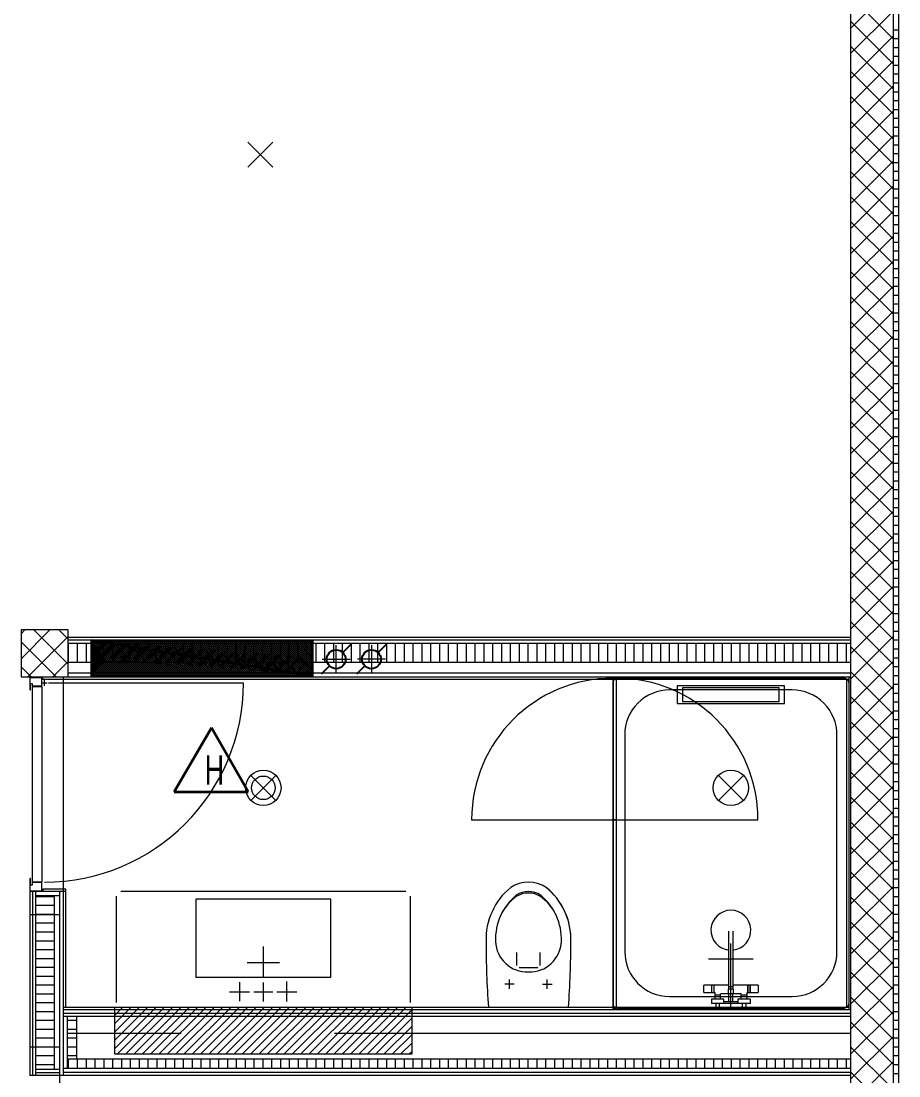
# Model space of a CAD drawing. Extents: x -5275 to 65950, y -3225 to 18875.
# Drawn here: x 62225 to 65950, y 7234 to 11706 of the extents above; entities that cross this region are included whole.
import ezdxf

# ---------------------------------------------------------------- set-up
doc = ezdxf.new("R2010")
doc.units = 0
doc.header["$LTSCALE"] = 50
doc.layers.get('0').update_dxf_attribs({"lineweight": 25})
for name, color, linetype, lineweight in [('Layer145', 7, 'Continuous', 25), ('Layer152', 7, 'Continuous', 25), ('Layer153', 7, 'Continuous', 25), ('Zargen Fenster', 7, 'Continuous', 25)]:
    doc.layers.add(name, color=color, linetype=linetype, lineweight=lineweight)
doc.styles.get("Standard").update_dxf_attribs({"font": 'txt.shx'})

# ---------------------------------------------------------------- blocks, each defined once
blk = doc.blocks.new('Blockreferenz-A0MJL01PFC', base_point=(62426.9, 7265))
at = {"layer": 'Zargen Fenster', "color": 8, "lineweight": 13, "true_color": 0x808080}
for p, q in [((62426.9, 7265), (62426.9, 7305)), ((62464.4, 7265), (62464.4, 7305)), ((62501.9, 7265), (62501.9, 7305)), ((62539.4, 7265), (62539.4, 7305)), ((62576.9, 7265), (62576.9, 7305)), ((62614.4, 7265), (62614.4, 7305)), ((62651.9, 7265), (62651.9, 7305)), ((62689.4, 7265), (62689.4, 7305)), ((62726.9, 7265), (62726.9, 7305)), ((62764.4, 7265), (62764.4, 7305)), ((62801.9, 7265), (62801.9, 7305)), ((62839.4, 7265), (62839.4, 7305)), ((62876.9, 7265), (62876.9, 7305)), ((62914.4, 7265), (62914.4, 7305)), ((62951.9, 7265), (62951.9, 7305)), ((62989.4, 7265), (62989.4, 7305)), ((63026.9, 7265), (63026.9, 7305)), ((63064.4, 7265), (63064.4, 7305)), ((63101.9, 7265), (63101.9, 7305)), ((63139.4, 7265), (63139.4, 7305)), ((63176.9, 7265), (63176.9, 7305)), ((63214.4, 7265), (63214.4, 7305)), ((63251.9, 7265), (63251.9, 7305)), ((63289.4, 7265), (63289.4, 7305)), ((63326.9, 7265), (63326.9, 7305)), ((63364.4, 7265), (63364.4, 7305)), ((63401.9, 7265), (63401.9, 7305)), ((63439.4, 7265), (63439.4, 7305)), ((63476.9, 7265), (63476.9, 7305)), ((63514.4, 7265), (63514.4, 7305)), ((63551.9, 7265), (63551.9, 7305)), ((63589.4, 7265), (63589.4, 7305)), ((63626.9, 7265), (63626.9, 7305)), ((63664.4, 7265), (63664.4, 7305)), ((63701.9, 7265), (63701.9, 7305)), ((63739.4, 7265), (63739.4, 7305)), ((63776.9, 7265), (63776.9, 7305)), ((63814.4, 7265), (63814.4, 7305)), ((63851.9, 7265), (63851.9, 7305)), ((63889.4, 7265), (63889.4, 7305)), ((63926.9, 7265), (63926.9, 7305)), ((63964.4, 7265), (63964.4, 7305)), ((64001.9, 7265), (64001.9, 7305)), ((64039.4, 7265), (64039.4, 7305)), ((64076.9, 7265), (64076.9, 7305)), ((64114.4, 7265), (64114.4, 7305)), ((64151.9, 7265), (64151.9, 7305)), ((64189.4, 7265), (64189.4, 7305)), ((64226.9, 7265), (64226.9, 7305)), ((64264.4, 7265), (64264.4, 7305)), ((64301.9, 7265), (64301.9, 7305)), ((64339.4, 7265), (64339.4, 7305)), ((64376.9, 7265), (64376.9, 7305)), ((64414.4, 7265), (64414.4, 7305)), ((64451.9, 7265), (64451.9, 7305)), ((64489.4, 7265), (64489.4, 7305)), ((64526.9, 7265), (64526.9, 7305)), ((64564.4, 7265), (64564.4, 7305)), ((64601.9, 7265), (64601.9, 7305)), ((64639.4, 7265), (64639.4, 7305)), ((64676.9, 7265), (64676.9, 7305)), ((64714.4, 7265), (64714.4, 7305)), ((64751.9, 7265), (64751.9, 7305)), ((64789.4, 7265), (64789.4, 7305)), ((64826.9, 7265), (64826.9, 7305)), ((64864.4, 7265), (64864.4, 7305)), ((64901.9, 7265), (64901.9, 7305)), ((64939.4, 7265), (64939.4, 7305)), ((64976.9, 7265), (64976.9, 7305)), ((65014.4, 7265), (65014.4, 7305)), ((65051.9, 7265), (65051.9, 7305)), ((65089.4, 7265), (65089.4, 7305)), ((65126.9, 7265), (65126.9, 7305)), ((65164.4, 7265), (65164.4, 7305)), ((65201.9, 7265), (65201.9, 7305)), ((65239.4, 7265), (65239.4, 7305)), ((65276.9, 7265), (65276.9, 7305)), ((65314.4, 7265), (65314.4, 7305)), ((65351.9, 7265), (65351.9, 7305)), ((65389.4, 7265), (65389.4, 7305)), ((65426.9, 7265), (65426.9, 7305)), ((65464.4, 7265), (65464.4, 7305)), ((65501.9, 7265), (65501.9, 7305)), ((65539.4, 7265), (65539.4, 7305)), ((65576.9, 7265), (65576.9, 7305)), ((65614.4, 7265), (65614.4, 7305)), ((65651.9, 7265), (65651.9, 7305)), ((65689.4, 7265), (65689.4, 7305)), ((65726.9, 7265), (65726.9, 7305))]:
    blk.add_line(p, q, dxfattribs=at)
blk = doc.blocks.new('Blockreferenz-A0MJL089FC', base_point=(62225, 8925))
at = {"layer": 'Zargen Fenster', "color": 8, "lineweight": 13, "true_color": 0x808080}
for p, q in [((62225, 9108.7), (62241.3, 9125)), ((62225, 9002.6), (62347.4, 9125)), ((62425, 8979.7), (62279.7, 9125)), ((62425, 9085.8), (62385.8, 9125)), ((62253.4, 8925), (62425, 9096.6)), ((62373.7, 8925), (62225, 9073.7)), ((62359.5, 8925), (62425, 8990.5)), ((62267.6, 8925), (62225, 8967.6))]:
    blk.add_line(p, q, dxfattribs=at)
blk = doc.blocks.new('Blockreferenz-A0MJL08DFC', base_point=(65745, -175))
at = {"layer": 'Zargen Fenster', "color": 8, "lineweight": 13, "true_color": 0x808080}
for p, q in [((65745, 11674.1), (65925, 11854.1)), ((65925, 11631.6), (65745, 11811.6)), ((65745, 11568.1), (65925, 11748.1)), ((65925, 11525.5), (65745, 11705.5)), ((65745, 11462), (65925, 11642)), ((65925, 11419.4), (65745, 11599.4)), ((65745, 11355.9), (65925, 11535.9)), ((65925, 11313.4), (65745, 11493.4)), ((65745, 11249.9), (65925, 11429.9)), ((65925, 11207.3), (65745, 11387.3)), ((65745, 11143.8), (65925, 11323.8)), ((65925, 11101.2), (65745, 11281.2)), ((65745, 11037.7), (65925, 11217.7)), ((65925, 10995.2), (65745, 11175.2)), ((65745, 10931.7), (65925, 11111.7)), ((65925, 10889.1), (65745, 11069.1)), ((65745, 10825.6), (65925, 11005.6)), ((65925, 10783), (65745, 10963)), ((65745, 10719.5), (65925, 10899.5)), ((65925, 10677), (65745, 10857)), ((65745, 10613.5), (65925, 10793.5)), ((65925, 10570.9), (65745, 10750.9)), ((65745, 10507.4), (65925, 10687.4)), ((65925, 10464.8), (65745, 10644.8)), ((65745, 10401.3), (65925, 10581.3)), ((65925, 10358.8), (65745, 10538.8)), ((65745, 10295.3), (65925, 10475.3)), ((65925, 10252.7), (65745, 10432.7)), ((65745, 10189.2), (65925, 10369.2)), ((65925, 10146.6), (65745, 10326.6)), ((65745, 10083.1), (65925, 10263.1)), ((65925, 10040.6), (65745, 10220.6)), ((65745, 9977.1), (65925, 10157.1)), ((65925, 9934.5), (65745, 10114.5)), ((65745, 9871), (65925, 10051)), ((65925, 9828.4), (65745, 10008.4)), ((65745, 9764.9), (65925, 9944.9)), ((65925, 9722.4), (65745, 9902.4)), ((65745, 9658.9), (65925, 9838.9)), ((65925, 9616.3), (65745, 9796.3)), ((65745, 9552.8), (65925, 9732.8)), ((65925, 9510.3), (65745, 9690.3)), ((65745, 9446.7), (65925, 9626.7)), ((65925, 9404.2), (65745, 9584.2)), ((65745, 9340.7), (65925, 9520.7)), ((65925, 9298.1), (65745, 9478.1)), ((65745, 9234.6), (65925, 9414.6)), ((65925, 9192.1), (65745, 9372.1)), ((65745, 9128.5), (65925, 9308.5)), ((65925, 9086), (65745, 9266)), ((65745, 9022.5), (65925, 9202.5)), ((65925, 8979.9), (65745, 9159.9)), ((65745, 8916.4), (65925, 9096.4)), ((65925, 8873.9), (65745, 9053.9)), ((65745, 8810.3), (65925, 8990.3)), ((65925, 8767.8), (65745, 8947.8)), ((65745, 8704.3), (65925, 8884.3)), ((65925, 8661.7), (65745, 8841.7)), ((65745, 8598.2), (65925, 8778.2)), ((65925, 8555.7), (65745, 8735.7)), ((65745, 8492.1), (65925, 8672.1)), ((65925, 8449.6), (65745, 8629.6)), ((65745, 8386.1), (65925, 8566.1)), ((65925, 8343.5), (65745, 8523.5)), ((65745, 8280), (65925, 8460)), ((65925, 8237.5), (65745, 8417.5)), ((65745, 8173.9), (65925, 8353.9)), ((65925, 8131.4), (65745, 8311.4)), ((65745, 8067.9), (65925, 8247.9)), ((65925, 8025.3), (65745, 8205.3)), ((65745, 7961.8), (65925, 8141.8)), ((65925, 7919.3), (65745, 8099.3)), ((65745, 7855.7), (65925, 8035.7)), ((65925, 7813.2), (65745, 7993.2)), ((65745, 7749.7), (65925, 7929.7)), ((65925, 7707.1), (65745, 7887.1)), ((65745, 7643.6), (65925, 7823.6)), ((65925, 7601.1), (65745, 7781.1)), ((65745, 7537.5), (65925, 7717.5)), ((65925, 7495), (65745, 7675)), ((65745, 7431.5), (65925, 7611.5)), ((65925, 7388.9), (65745, 7568.9)), ((65745, 7325.4), (65925, 7505.4)), ((65925, 7282.9), (65745, 7462.9)), ((65745, 7219.3), (65925, 7399.3)), ((65925, 7176.8), (65745, 7356.8)), ((65745, 7113.3), (65925, 7293.3)), ((65925, 7070.7), (65745, 7250.7))]:
    blk.add_line(p, q, dxfattribs=at)
blk = doc.blocks.new('Blockreferenz-A0MJL08LFC', base_point=(62420.5, 7319.4))
at = {"layer": 'Zargen Fenster', "color": 8, "lineweight": 13, "true_color": 0x808080}
for p, q in [((62420.5, 7469.4), (62460.5, 7469.4)), ((62420.5, 7431.9), (62460.5, 7431.9)), ((62420.5, 7394.4), (62460.5, 7394.4)), ((62420.5, 7356.9), (62460.5, 7356.9)), ((62420.5, 7319.4), (62460.5, 7319.4))]:
    blk.add_line(p, q, dxfattribs=at)
blk = doc.blocks.new('Blockreferenz-A0MJL08NFC', base_point=(65925, -143.1))
at = {"layer": 'Zargen Fenster', "color": 8, "lineweight": 13, "true_color": 0x808080}
for p, q in [((65925, 11669.4), (65950, 11669.4)), ((65925, 11631.9), (65950, 11631.9)), ((65925, 11594.4), (65950, 11594.4)), ((65925, 11556.9), (65950, 11556.9)), ((65925, 11519.4), (65950, 11519.4)), ((65925, 11481.9), (65950, 11481.9)), ((65925, 11444.4), (65950, 11444.4)), ((65925, 11406.9), (65950, 11406.9)), ((65925, 11369.4), (65950, 11369.4)), ((65925, 11331.9), (65950, 11331.9)), ((65925, 11294.4), (65950, 11294.4)), ((65925, 11256.9), (65950, 11256.9)), ((65925, 11219.4), (65950, 11219.4)), ((65925, 11181.9), (65950, 11181.9)), ((65925, 11144.4), (65950, 11144.4)), ((65925, 11106.9), (65950, 11106.9)), ((65925, 11069.4), (65950, 11069.4)), ((65925, 11031.9), (65950, 11031.9)), ((65925, 10994.4), (65950, 10994.4)), ((65925, 10956.9), (65950, 10956.9)), ((65925, 10919.4), (65950, 10919.4)), ((65925, 10881.9), (65950, 10881.9)), ((65925, 10844.4), (65950, 10844.4)), ((65925, 10806.9), (65950, 10806.9)), ((65925, 10769.4), (65950, 10769.4)), ((65925, 10731.9), (65950, 10731.9)), ((65925, 10694.4), (65950, 10694.4)), ((65925, 10656.9), (65950, 10656.9)), ((65925, 10619.4), (65950, 10619.4)), ((65925, 10581.9), (65950, 10581.9)), ((65925, 10544.4), (65950, 10544.4)), ((65925, 10506.9), (65950, 10506.9)), ((65925, 10469.4), (65950, 10469.4)), ((65925, 10431.9), (65950, 10431.9)), ((65925, 10394.4), (65950, 10394.4)), ((65925, 10356.9), (65950, 10356.9)), ((65925, 10319.4), (65950, 10319.4)), ((65925, 10281.9), (65950, 10281.9)), ((65925, 10244.4), (65950, 10244.4)), ((65925, 10206.9), (65950, 10206.9)), ((65925, 10169.4), (65950, 10169.4)), ((65925, 10131.9), (65950, 10131.9)), ((65925, 10094.4), (65950, 10094.4)), ((65925, 10056.9), (65950, 10056.9)), ((65925, 10019.4), (65950, 10019.4)), ((65925, 9981.9), (65950, 9981.9)), ((65925, 9944.4), (65950, 9944.4)), ((65925, 9906.9), (65950, 9906.9)), ((65925, 9869.4), (65950, 9869.4)), ((65925, 9831.9), (65950, 9831.9)), ((65925, 9794.4), (65950, 9794.4)), ((65925, 9756.9), (65950, 9756.9)), ((65925, 9719.4), (65950, 9719.4)), ((65925, 9681.9), (65950, 9681.9)), ((65925, 9644.4), (65950, 9644.4)), ((65925, 9606.9), (65950, 9606.9)), ((65925, 9569.4), (65950, 9569.4)), ((65925, 9531.9), (65950, 9531.9)), ((65925, 9494.4), (65950, 9494.4)), ((65925, 9456.9), (65950, 9456.9)), ((65925, 9419.4), (65950, 9419.4)), ((65925, 9381.9), (65950, 9381.9)), ((65925, 9344.4), (65950, 9344.4)), ((65925, 9306.9), (65950, 9306.9)), ((65925, 9269.4), (65950, 9269.4)), ((65925, 9231.9), (65950, 9231.9)), ((65925, 9194.4), (65950, 9194.4)), ((65925, 9156.9), (65950, 9156.9)), ((65925, 9119.4), (65950, 9119.4)), ((65925, 9081.9), (65950, 9081.9)), ((65925, 9044.4), (65950, 9044.4)), ((65925, 9006.9), (65950, 9006.9)), ((65925, 8969.4), (65950, 8969.4)), ((65925, 8931.9), (65950, 8931.9)), ((65925, 8894.4), (65950, 8894.4)), ((65925, 8856.9), (65950, 8856.9)), ((65925, 8819.4), (65950, 8819.4)), ((65925, 8781.9), (65950, 8781.9)), ((65925, 8744.4), (65950, 8744.4)), ((65925, 8706.9), (65950, 8706.9)), ((65925, 8669.4), (65950, 8669.4)), ((65925, 8631.9), (65950, 8631.9)), ((65925, 8594.4), (65950, 8594.4)), ((65925, 8556.9), (65950, 8556.9)), ((65925, 8519.4), (65950, 8519.4)), ((65925, 8481.9), (65950, 8481.9)), ((65925, 8444.4), (65950, 8444.4)), ((65925, 8406.9), (65950, 8406.9)), ((65925, 8369.4), (65950, 8369.4)), ((65925, 8331.9), (65950, 8331.9)), ((65925, 8294.4), (65950, 8294.4)), ((65925, 8256.9), (65950, 8256.9)), ((65925, 8219.4), (65950, 8219.4)), ((65925, 8181.9), (65950, 8181.9)), ((65925, 8144.4), (65950, 8144.4)), ((65925, 8106.9), (65950, 8106.9)), ((65925, 8069.4), (65950, 8069.4)), ((65925, 8031.9), (65950, 8031.9)), ((65925, 7994.4), (65950, 7994.4)), ((65925, 7956.9), (65950, 7956.9)), ((65925, 7919.4), (65950, 7919.4)), ((65925, 7881.9), (65950, 7881.9)), ((65925, 7844.4), (65950, 7844.4)), ((65925, 7806.9), (65950, 7806.9)), ((65925, 7769.4), (65950, 7769.4)), ((65925, 7731.9), (65950, 7731.9)), ((65925, 7694.4), (65950, 7694.4)), ((65925, 7656.9), (65950, 7656.9)), ((65925, 7619.4), (65950, 7619.4)), ((65925, 7581.9), (65950, 7581.9)), ((65925, 7544.4), (65950, 7544.4)), ((65925, 7506.9), (65950, 7506.9)), ((65925, 7469.4), (65950, 7469.4)), ((65925, 7431.9), (65950, 7431.9)), ((65925, 7394.4), (65950, 7394.4)), ((65925, 7356.9), (65950, 7356.9)), ((65925, 7319.4), (65950, 7319.4)), ((65925, 7281.9), (65950, 7281.9)), ((65925, 7244.4), (65950, 7244.4))]:
    blk.add_line(p, q, dxfattribs=at)
blk = doc.blocks.new('Blockreferenz-A0MJL0GBFC', base_point=(62287.5, 7281.9))
at = {"layer": 'Zargen Fenster', "color": 8, "lineweight": 13, "true_color": 0x808080}
for p, q in [((62287.5, 7994.4), (62367.5, 7994.4)), ((62287.5, 7956.9), (62367.5, 7956.9)), ((62287.5, 7919.4), (62367.5, 7919.4)), ((62287.5, 7881.9), (62367.5, 7881.9)), ((62287.5, 7844.4), (62367.5, 7844.4)), ((62287.5, 7806.9), (62367.5, 7806.9)), ((62287.5, 7769.4), (62367.5, 7769.4)), ((62287.5, 7731.9), (62367.5, 7731.9)), ((62287.5, 7694.4), (62367.5, 7694.4)), ((62287.5, 7656.9), (62367.5, 7656.9)), ((62287.5, 7619.4), (62367.5, 7619.4)), ((62287.5, 7581.9), (62367.5, 7581.9)), ((62287.5, 7544.4), (62367.5, 7544.4)), ((62287.5, 7506.9), (62367.5, 7506.9)), ((62287.5, 7469.4), (62367.5, 7469.4)), ((62287.5, 7431.9), (62367.5, 7431.9)), ((62287.5, 7394.4), (62367.5, 7394.4)), ((62287.5, 7356.9), (62367.5, 7356.9)), ((62287.5, 7319.4), (62367.5, 7319.4)), ((62287.5, 7281.9), (62367.5, 7281.9))]:
    blk.add_line(p, q, dxfattribs=at)
blk = doc.blocks.new('Blockreferenz-A0MJL0GDFC', base_point=(62426.9, 8988))
at = {"layer": 'Zargen Fenster', "color": 8, "lineweight": 13, "true_color": 0x808080}
for p, q in [((62426.9, 8988), (62426.9, 9068)), ((62464.4, 8988), (62464.4, 9068)), ((62501.9, 8988), (62501.9, 9068)), ((62539.4, 8988), (62539.4, 9068)), ((62576.9, 8988), (62576.9, 9068)), ((62614.4, 8988), (62614.4, 9068)), ((62651.9, 8988), (62651.9, 9068)), ((62689.4, 8988), (62689.4, 9068)), ((62726.9, 8988), (62726.9, 9068)), ((62764.4, 8988), (62764.4, 9068)), ((62801.9, 8988), (62801.9, 9068)), ((62839.4, 8988), (62839.4, 9068)), ((62876.9, 8988), (62876.9, 9068)), ((62914.4, 8988), (62914.4, 9068)), ((62951.9, 8988), (62951.9, 9068)), ((62989.4, 8988), (62989.4, 9068)), ((63026.9, 8988), (63026.9, 9068)), ((63064.4, 8988), (63064.4, 9068)), ((63101.9, 8988), (63101.9, 9068)), ((63139.4, 8988), (63139.4, 9068)), ((63176.9, 8988), (63176.9, 9068)), ((63214.4, 8988), (63214.4, 9068)), ((63251.9, 8988), (63251.9, 9068)), ((63289.4, 8988), (63289.4, 9068)), ((63326.9, 8988), (63326.9, 9068)), ((63364.4, 8988), (63364.4, 9068)), ((63401.9, 8988), (63401.9, 9068)), ((63439.4, 8988), (63439.4, 9068)), ((63476.9, 8988), (63476.9, 9068)), ((63514.4, 8988), (63514.4, 9068)), ((63551.9, 8988), (63551.9, 9068)), ((63589.4, 8988), (63589.4, 9068)), ((63626.9, 8988), (63626.9, 9068)), ((63664.4, 8988), (63664.4, 9068)), ((63701.9, 8988), (63701.9, 9068)), ((63739.4, 8988), (63739.4, 9068)), ((63776.9, 8988), (63776.9, 9068)), ((63814.4, 8988), (63814.4, 9068)), ((63851.9, 8988), (63851.9, 9068)), ((63889.4, 8988), (63889.4, 9068)), ((63926.9, 8988), (63926.9, 9068)), ((63964.4, 8988), (63964.4, 9068)), ((64001.9, 8988), (64001.9, 9068)), ((64039.4, 8988), (64039.4, 9068)), ((64076.9, 8988), (64076.9, 9068)), ((64114.4, 8988), (64114.4, 9068)), ((64151.9, 8988), (64151.9, 9068)), ((64189.4, 8988), (64189.4, 9068)), ((64226.9, 8988), (64226.9, 9068)), ((64264.4, 8988), (64264.4, 9068)), ((64301.9, 8988), (64301.9, 9068)), ((64339.4, 8988), (64339.4, 9068)), ((64376.9, 8988), (64376.9, 9068)), ((64414.4, 8988), (64414.4, 9068)), ((64451.9, 8988), (64451.9, 9068)), ((64489.4, 8988), (64489.4, 9068)), ((64526.9, 8988), (64526.9, 9068)), ((64564.4, 8988), (64564.4, 9068)), ((64601.9, 8988), (64601.9, 9068)), ((64639.4, 8988), (64639.4, 9068)), ((64676.9, 8988), (64676.9, 9068)), ((64714.4, 8988), (64714.4, 9068)), ((64751.9, 8988), (64751.9, 9068)), ((64789.4, 8988), (64789.4, 9068)), ((64826.9, 8988), (64826.9, 9068)), ((64864.4, 8988), (64864.4, 9068)), ((64901.9, 8988), (64901.9, 9068)), ((64939.4, 8988), (64939.4, 9068)), ((64976.9, 8988), (64976.9, 9068)), ((65014.4, 8988), (65014.4, 9068)), ((65051.9, 8988), (65051.9, 9068)), ((65089.4, 8988), (65089.4, 9068)), ((65126.9, 8988), (65126.9, 9068)), ((65164.4, 8988), (65164.4, 9068)), ((65201.9, 8988), (65201.9, 9068)), ((65239.4, 8988), (65239.4, 9068)), ((65276.9, 8988), (65276.9, 9068)), ((65314.4, 8988), (65314.4, 9068)), ((65351.9, 8988), (65351.9, 9068)), ((65389.4, 8988), (65389.4, 9068)), ((65426.9, 8988), (65426.9, 9068)), ((65464.4, 8988), (65464.4, 9068)), ((65501.9, 8988), (65501.9, 9068)), ((65539.4, 8988), (65539.4, 9068)), ((65576.9, 8988), (65576.9, 9068)), ((65614.4, 8988), (65614.4, 9068)), ((65651.9, 8988), (65651.9, 9068)), ((65689.4, 8988), (65689.4, 9068)), ((65726.9, 8988), (65726.9, 9068))]:
    blk.add_line(p, q, dxfattribs=at)
blk = doc.blocks.new('Blockreferenz-A0MJL0L5FC', base_point=(62623, 7325))
at = {"layer": 'Zargen Fenster', "color": 8, "lineweight": 13, "true_color": 0x808080}
for p, q in [((62623, 7491.5), (62656.5, 7525)), ((62623, 7456.1), (62691.9, 7525)), ((62623, 7420.7), (62727.3, 7525)), ((62623, 7385.4), (62762.6, 7525)), ((62623, 7350), (62798, 7525)), ((62633.3, 7325), (62833.3, 7525)), ((62668.7, 7325), (62868.7, 7525)), ((62704, 7325), (62904, 7525)), ((62739.4, 7325), (62939.4, 7525)), ((62774.7, 7325), (62974.7, 7525)), ((62810.1, 7325), (63010.1, 7525)), ((62845.5, 7325), (63045.5, 7525)), ((62880.8, 7325), (63080.8, 7525)), ((62916.2, 7325), (63116.2, 7525)), ((62951.5, 7325), (63151.5, 7525)), ((62986.9, 7325), (63186.9, 7525)), ((63022.2, 7325), (63222.2, 7525)), ((63057.6, 7325), (63257.6, 7525)), ((63092.9, 7325), (63292.9, 7525)), ((63128.3, 7325), (63328.3, 7525)), ((63163.6, 7325), (63363.6, 7525)), ((63199, 7325), (63399, 7525)), ((63234.4, 7325), (63434.4, 7525)), ((63269.7, 7325), (63469.7, 7525)), ((63305.1, 7325), (63505.1, 7525)), ((63340.4, 7325), (63540.4, 7525)), ((63375.8, 7325), (63575.8, 7525)), ((63411.1, 7325), (63611.1, 7525)), ((63446.5, 7325), (63646.5, 7525)), ((63481.8, 7325), (63681.8, 7525)), ((63517.2, 7325), (63717.2, 7525)), ((63552.6, 7325), (63752.6, 7525)), ((63587.9, 7325), (63787.9, 7525)), ((63623.3, 7325), (63823.3, 7525)), ((63658.6, 7325), (63858.6, 7525)), ((63694, 7325), (63882.9, 7513.9)), ((63729.3, 7325), (63882.9, 7478.6)), ((63764.7, 7325), (63882.9, 7443.2)), ((63800, 7325), (63882.9, 7407.9)), ((63835.4, 7325), (63882.9, 7372.5)), ((63870.8, 7325), (63882.9, 7337.2))]:
    blk.add_line(p, q, dxfattribs=at)
blk = doc.blocks.new('Blockreferenz-A0MJL0LZFC', base_point=(63498.4, 8936.4))
at = {"layer": 'Layer153', "color": 0, "lineweight": 13}
for p, q in [((63562, 8940), (63562, 9060)), ((63502, 9000), (63622, 9000))]:
    blk.add_line(p, q, dxfattribs=at)
at = {"layer": 'Layer153', "color": 0, "lineweight": -2}
for p, q in [((63590.3, 9028.3), (63625.6, 9063.6)), ((63533.7, 8971.7), (63498.4, 8936.4))]:
    blk.add_line(p, q, dxfattribs=at)
at = {"layer": 'Layer153', "color": 5, "lineweight": -2, "true_color": 0x0000ff}
blk.add_circle((63562, 9000), 40, dxfattribs=at)
blk = doc.blocks.new('Blockreferenz-A0MJL0M1FC', base_point=(63648.4, 8936.4))
at = {"layer": 'Layer152', "color": 0, "lineweight": 13}
for p, q in [((63712, 9060), (63712, 8940)), ((63772, 9000), (63652, 9000))]:
    blk.add_line(p, q, dxfattribs=at)
at = {"layer": 'Layer152', "color": 0, "lineweight": -2}
for p, q in [((63740.3, 9028.3), (63775.6, 9063.6)), ((63683.7, 8971.7), (63648.4, 8936.4))]:
    blk.add_line(p, q, dxfattribs=at)
at = {"layer": 'Layer152', "color": 1, "lineweight": -2, "true_color": 0xff0000}
blk.add_circle((63712, 9000), 40, dxfattribs=at)
blk = doc.blocks.new('Blockreferenz-A0MJL0N3FC', base_point=(62525, 8437.4))
at = {"layer": 'Layer145', "color": 0, "lineweight": 35}
for p, q in [((62525, 9079.1), (63462, 9079.1)), ((62525, 8929.1), (62525, 9079.1)), ((63462, 8929.1), (62525, 9079.1)), ((63462, 8929.1), (63462, 9079.1)), ((62525, 8929.1), (63462, 8929.1))]:
    blk.add_line(p, q, dxfattribs=at)
at = {"layer": 'Layer145', "color": 5, "lineweight": 13, "true_color": 0x0000ff}
for p, q in [((62529, 9078.5), (62525, 9074.5)), ((62536.3, 9077.3), (62525, 9066)), ((62543.6, 9076.1), (62525, 9057.6)), ((62525, 9075.7), (62671.5, 8929.1)), ((62550.9, 9075), (62525, 9049.1)), ((62558.2, 9073.8), (62525, 9040.6)), ((62565.5, 9072.6), (62525, 9032.1)), ((62572.8, 9071.5), (62525, 9023.6)), ((62580.2, 9070.3), (62525, 9015.1)), ((62587.5, 9069.1), (62525, 9006.6)), ((62594.8, 9068), (62525, 8998.2)), ((62525, 9067.2), (62663, 8929.1)), ((62602.1, 9066.8), (62525, 8989.7)), ((62609.4, 9065.6), (62525, 8981.2)), ((62616.7, 9064.4), (62525, 8972.7)), ((62624, 9063.3), (62525, 8964.2)), ((62631.4, 9062.1), (62525, 8955.7)), ((62638.7, 9060.9), (62525, 8947.2)), ((62646, 9059.8), (62525, 8938.8)), ((62525, 9058.7), (62654.6, 8929.1)), ((62653.3, 9058.6), (62525, 8930.3)), ((62525, 9050.2), (62646.1, 8929.1)), ((62525, 9041.7), (62637.6, 8929.1)), ((62531, 9078.2), (62680, 8929.1)), ((62660.6, 9057.4), (62532.3, 8929.1)), ((62667.9, 9056.2), (62540.8, 8929.1)), ((62541.1, 9076.6), (62688.5, 8929.1)), ((62675.2, 9055.1), (62549.3, 8929.1)), ((62551.2, 9074.9), (62697, 8929.1)), ((62682.6, 9053.9), (62557.8, 8929.1)), ((62561.3, 9073.3), (62705.5, 8929.1)), ((62689.9, 9052.7), (62566.3, 8929.1)), ((62571.4, 9071.7), (62714, 8929.1)), ((62697.2, 9051.6), (62574.8, 8929.1)), ((62581.5, 9070.1), (62722.4, 8929.1)), ((62704.5, 9050.4), (62583.2, 8929.1)), ((62591.6, 9068.5), (62730.9, 8929.1)), ((62711.8, 9049.2), (62591.7, 8929.1)), ((62719.1, 9048), (62600.2, 8929.1)), ((62601.7, 9066.8), (62739.4, 8929.1)), ((62726.5, 9046.9), (62608.7, 8929.1)), ((62611.8, 9065.2), (62747.9, 8929.1)), ((62733.8, 9045.7), (62617.2, 8929.1)), ((62621.9, 9063.6), (62756.4, 8929.1)), ((62741.1, 9044.5), (62625.7, 8929.1)), ((62632, 9062), (62764.9, 8929.1)), ((62748.4, 9043.4), (62634.2, 8929.1)), ((62642.1, 9060.4), (62773.4, 8929.1)), ((62755.7, 9042.2), (62642.6, 8929.1)), ((62763, 9041), (62651.1, 8929.1)), ((62652.2, 9058.8), (62781.8, 8929.1)), ((62770.3, 9039.9), (62659.6, 8929.1)), ((62662.3, 9057.1), (62790.3, 8929.1)), ((62777.7, 9038.7), (62668.1, 8929.1)), ((62672.4, 9055.5), (62798.8, 8929.1)), ((62785, 9037.5), (62676.6, 8929.1)), ((62682.5, 9053.9), (62807.3, 8929.1)), ((62792.3, 9036.3), (62685.1, 8929.1)), ((62692.6, 9052.3), (62815.8, 8929.1)), ((62799.6, 9035.2), (62693.6, 8929.1)), ((62702.7, 9050.7), (62824.3, 8929.1)), ((62712.8, 9049.1), (62832.8, 8929.1)), ((62722.9, 9047.4), (62841.2, 8929.1)), ((62733, 9045.8), (62849.7, 8929.1)), ((62743.1, 9044.2), (62858.2, 8929.1)), ((62753.2, 9042.6), (62866.7, 8929.1)), ((62763.3, 9041), (62875.2, 8929.1)), ((62773.4, 9039.4), (62883.7, 8929.1)), ((62783.5, 9037.7), (62892.1, 8929.1)), ((62793.6, 9036.1), (62900.6, 8929.1)), ((62525, 9033.2), (62629.1, 8929.1)), ((62525, 9024.7), (62620.6, 8929.1)), ((62525, 9016.3), (62612.1, 8929.1)), ((62525, 9007.8), (62603.6, 8929.1)), ((62525, 8999.3), (62595.2, 8929.1)), ((62525, 8990.8), (62586.7, 8929.1)), ((62806.9, 9034), (62702, 8929.1)), ((62814.2, 9032.8), (62710.5, 8929.1)), ((62821.5, 9031.7), (62719, 8929.1)), ((62828.9, 9030.5), (62727.5, 8929.1)), ((62836.2, 9029.3), (62736, 8929.1)), ((62843.5, 9028.1), (62744.5, 8929.1)), ((62850.8, 9027), (62752.9, 8929.1)), ((62858.1, 9025.8), (62761.4, 8929.1)), ((62865.4, 9024.6), (62769.9, 8929.1)), ((62872.7, 9023.5), (62778.4, 8929.1)), ((62880.1, 9022.3), (62786.9, 8929.1)), ((62887.4, 9021.1), (62795.4, 8929.1)), ((62803.7, 9034.5), (62909.1, 8929.1)), ((62894.7, 9019.9), (62803.9, 8929.1)), ((62902, 9018.8), (62812.3, 8929.1)), ((62813.8, 9032.9), (62917.6, 8929.1)), ((62909.3, 9017.6), (62820.8, 8929.1)), ((62823.9, 9031.3), (62926.1, 8929.1)), ((62916.6, 9016.4), (62829.3, 8929.1)), ((62834, 9029.7), (62934.6, 8929.1)), ((62923.9, 9015.3), (62837.8, 8929.1)), ((62844.2, 9028), (62943.1, 8929.1)), ((62931.3, 9014.1), (62846.3, 8929.1)), ((62854.3, 9026.4), (62951.5, 8929.1)), ((62938.6, 9012.9), (62854.8, 8929.1)), ((62945.9, 9011.7), (62863.3, 8929.1)), ((62864.4, 9024.8), (62960, 8929.1)), ((62953.2, 9010.6), (62871.7, 8929.1)), ((62874.5, 9023.2), (62968.5, 8929.1)), ((62960.5, 9009.4), (62880.2, 8929.1)), ((62884.6, 9021.6), (62977, 8929.1)), ((62967.8, 9008.2), (62888.7, 8929.1)), ((62894.7, 9019.9), (62985.5, 8929.1)), ((62975.1, 9007.1), (62897.2, 8929.1)), ((62904.8, 9018.3), (62994, 8929.1)), ((62982.5, 9005.9), (62905.7, 8929.1)), ((62989.8, 9004.7), (62914.2, 8929.1)), ((62914.9, 9016.7), (63002.5, 8929.1)), ((62997.1, 9003.6), (62922.7, 8929.1)), ((62925, 9015.1), (63010.9, 8929.1)), ((63004.4, 9002.4), (62931.1, 8929.1)), ((62935.1, 9013.5), (63019.4, 8929.1)), ((63011.7, 9001.2), (62939.6, 8929.1)), ((62945.2, 9011.9), (63027.9, 8929.1)), ((63019, 9000), (62948.1, 8929.1)), ((62955.3, 9010.2), (63036.4, 8929.1)), ((63026.3, 8998.9), (62956.6, 8929.1)), ((63033.7, 8997.7), (62965.1, 8929.1)), ((62965.4, 9008.6), (63044.9, 8929.1)), ((63041, 8996.5), (62973.6, 8929.1)), ((62975.5, 9007), (63053.4, 8929.1)), ((63048.3, 8995.4), (62982.1, 8929.1)), ((62985.6, 9005.4), (63061.9, 8929.1)), ((63055.6, 8994.2), (62990.5, 8929.1)), ((62995.7, 9003.8), (63070.3, 8929.1)), ((63062.9, 8993), (62999, 8929.1)), ((63005.8, 9002.2), (63078.8, 8929.1)), ((63070.2, 8991.8), (63007.5, 8929.1)), ((63015.9, 9000.5), (63087.3, 8929.1)), ((63077.5, 8990.7), (63016, 8929.1)), ((63026, 8998.9), (63095.8, 8929.1)), ((63036.1, 8997.3), (63104.3, 8929.1)), ((63046.2, 8995.7), (63112.8, 8929.1)), ((63056.3, 8994.1), (63121.2, 8929.1)), ((63066.4, 8992.5), (63129.7, 8929.1)), ((63076.5, 8990.8), (63138.2, 8929.1)), ((62525, 8982.3), (62578.2, 8929.1)), ((62525, 8973.8), (62569.7, 8929.1)), ((62525, 8965.3), (62561.2, 8929.1)), ((62525, 8956.9), (62552.7, 8929.1)), ((62525, 8948.4), (62544.3, 8929.1)), ((63084.9, 8989.5), (63024.5, 8929.1)), ((63092.2, 8988.3), (63033, 8929.1)), ((63099.5, 8987.2), (63041.4, 8929.1)), ((63106.8, 8986), (63049.9, 8929.1)), ((63114.1, 8984.8), (63058.4, 8929.1)), ((63121.4, 8983.6), (63066.9, 8929.1)), ((63128.7, 8982.5), (63075.4, 8929.1)), ((63136.1, 8981.3), (63083.9, 8929.1)), ((63086.6, 8989.2), (63146.7, 8929.1)), ((63143.4, 8980.1), (63092.4, 8929.1)), ((63096.7, 8987.6), (63155.2, 8929.1)), ((63150.7, 8979), (63100.8, 8929.1)), ((63106.8, 8986), (63163.7, 8929.1)), ((63158, 8977.8), (63109.3, 8929.1)), ((63116.9, 8984.4), (63172.2, 8929.1)), ((63165.3, 8976.6), (63117.8, 8929.1)), ((63172.6, 8975.4), (63126.3, 8929.1)), ((63127, 8982.8), (63180.6, 8929.1)), ((63179.9, 8974.3), (63134.8, 8929.1)), ((63137.1, 8981.1), (63189.1, 8929.1)), ((63187.3, 8973.1), (63143.3, 8929.1)), ((63147.2, 8979.5), (63197.6, 8929.1)), ((63194.6, 8971.9), (63151.8, 8929.1)), ((63157.3, 8977.9), (63206.1, 8929.1)), ((63201.9, 8970.8), (63160.2, 8929.1)), ((63167.4, 8976.3), (63214.6, 8929.1)), ((63209.2, 8969.6), (63168.7, 8929.1)), ((63216.5, 8968.4), (63177.2, 8929.1)), ((63177.5, 8974.7), (63223.1, 8929.1)), ((63223.8, 8967.3), (63185.7, 8929.1)), ((63187.6, 8973), (63231.6, 8929.1)), ((63231.1, 8966.1), (63194.2, 8929.1)), ((63197.7, 8971.4), (63240, 8929.1)), ((63238.5, 8964.9), (63202.7, 8929.1)), ((63207.8, 8969.8), (63248.5, 8929.1)), ((63245.8, 8963.7), (63211.2, 8929.1)), ((63217.9, 8968.2), (63257, 8929.1)), ((63253.1, 8962.6), (63219.6, 8929.1)), ((63228, 8966.6), (63265.5, 8929.1)), ((63260.4, 8961.4), (63228.1, 8929.1)), ((63267.7, 8960.2), (63236.6, 8929.1)), ((63238.1, 8965), (63274, 8929.1)), ((63275, 8959.1), (63245.1, 8929.1)), ((63248.3, 8963.3), (63282.5, 8929.1)), ((63282.3, 8957.9), (63253.6, 8929.1)), ((63258.4, 8961.7), (63291, 8929.1)), ((63289.7, 8956.7), (63262.1, 8929.1)), ((63268.5, 8960.1), (63299.4, 8929.1)), ((63297, 8955.5), (63270.6, 8929.1)), ((63278.6, 8958.5), (63307.9, 8929.1)), ((63304.3, 8954.4), (63279, 8929.1)), ((63311.6, 8953.2), (63287.5, 8929.1)), ((63288.7, 8956.9), (63316.4, 8929.1)), ((63318.9, 8952), (63296, 8929.1)), ((63298.8, 8955.3), (63324.9, 8929.1)), ((63326.2, 8950.9), (63304.5, 8929.1)), ((63308.9, 8953.6), (63333.4, 8929.1)), ((63333.5, 8949.7), (63313, 8929.1)), ((63319, 8952), (63341.9, 8929.1)), ((63340.9, 8948.5), (63321.5, 8929.1)), ((63329.1, 8950.4), (63350.4, 8929.1)), ((63348.2, 8947.3), (63329.9, 8929.1)), ((63355.5, 8946.2), (63338.4, 8929.1)), ((63339.2, 8948.8), (63358.8, 8929.1)), ((63349.3, 8947.2), (63367.3, 8929.1)), ((63359.4, 8945.6), (63375.8, 8929.1)), ((62525, 8939.9), (62535.8, 8929.1)), ((62525, 8931.4), (62527.3, 8929.1)), ((63362.8, 8945), (63346.9, 8929.1)), ((63370.1, 8943.8), (63355.4, 8929.1)), ((63377.4, 8942.7), (63363.9, 8929.1)), ((63369.5, 8943.9), (63384.3, 8929.1)), ((63384.7, 8941.5), (63372.4, 8929.1)), ((63379.6, 8942.3), (63392.8, 8929.1)), ((63392.1, 8940.3), (63380.9, 8929.1)), ((63399.4, 8939.2), (63389.3, 8929.1)), ((63389.7, 8940.7), (63401.3, 8929.1)), ((63406.7, 8938), (63397.8, 8929.1)), ((63399.8, 8939.1), (63409.7, 8929.1)), ((63414, 8936.8), (63406.3, 8929.1)), ((63409.9, 8937.5), (63418.2, 8929.1)), ((63421.3, 8935.6), (63414.8, 8929.1)), ((63420, 8935.8), (63426.7, 8929.1)), ((63428.6, 8934.5), (63423.3, 8929.1)), ((63430.1, 8934.2), (63435.2, 8929.1)), ((63435.9, 8933.3), (63431.8, 8929.1)), ((63440.2, 8932.6), (63443.7, 8929.1)), ((63443.3, 8932.1), (63440.3, 8929.1)), ((63450.6, 8931), (63448.7, 8929.1)), ((63450.3, 8931), (63452.2, 8929.1)), ((63457.9, 8929.8), (63457.2, 8929.1)), ((63460.4, 8929.4), (63460.7, 8929.1))]:
    blk.add_line(p, q, dxfattribs=at)
at = {"layer": 'Layer145', "color": 1, "lineweight": 13, "true_color": 0xff0000}
for p, q in [((62529.6, 9079.1), (62529, 9078.5)), ((62530, 9079.1), (62531, 9078.2)), ((62538.1, 9079.1), (62536.3, 9077.3)), ((62538.5, 9079.1), (62541.1, 9076.6)), ((62546.6, 9079.1), (62543.6, 9076.1)), ((62547, 9079.1), (62551.2, 9074.9)), ((62555.1, 9079.1), (62550.9, 9075)), ((62555.5, 9079.1), (62561.3, 9073.3)), ((62563.5, 9079.1), (62558.2, 9073.8)), ((62564, 9079.1), (62571.4, 9071.7)), ((62572, 9079.1), (62565.5, 9072.6)), ((62572.4, 9079.1), (62581.5, 9070.1)), ((62580.5, 9079.1), (62572.8, 9071.5)), ((62589, 9079.1), (62580.2, 9070.3)), ((62580.9, 9079.1), (62591.6, 9068.5)), ((62597.5, 9079.1), (62587.5, 9069.1)), ((62589.4, 9079.1), (62601.7, 9066.8)), ((62606, 9079.1), (62594.8, 9068)), ((62597.9, 9079.1), (62611.8, 9065.2)), ((62614.4, 9079.1), (62602.1, 9066.8)), ((62606.4, 9079.1), (62621.9, 9063.6)), ((62622.9, 9079.1), (62609.4, 9065.6)), ((62614.9, 9079.1), (62632, 9062)), ((62631.4, 9079.1), (62616.7, 9064.4)), ((62623.4, 9079.1), (62642.1, 9060.4)), ((62639.9, 9079.1), (62624, 9063.3)), ((62648.4, 9079.1), (62631.4, 9062.1)), ((62631.8, 9079.1), (62652.2, 9058.8)), ((62656.9, 9079.1), (62638.7, 9060.9)), ((62640.3, 9079.1), (62662.3, 9057.1)), ((62665.4, 9079.1), (62646, 9059.8)), ((62648.8, 9079.1), (62672.4, 9055.5)), ((62673.8, 9079.1), (62653.3, 9058.6)), ((62657.3, 9079.1), (62682.5, 9053.9)), ((62682.3, 9079.1), (62660.6, 9057.4)), ((62665.8, 9079.1), (62692.6, 9052.3)), ((62690.8, 9079.1), (62667.9, 9056.2)), ((62674.3, 9079.1), (62702.7, 9050.7)), ((62699.3, 9079.1), (62675.2, 9055.1)), ((62707.8, 9079.1), (62682.6, 9053.9)), ((62682.8, 9079.1), (62712.8, 9049.1)), ((62716.3, 9079.1), (62689.9, 9052.7)), ((62691.2, 9079.1), (62722.9, 9047.4)), ((62724.8, 9079.1), (62697.2, 9051.6)), ((62699.7, 9079.1), (62733, 9045.8)), ((62733.2, 9079.1), (62704.5, 9050.4)), ((62708.2, 9079.1), (62743.1, 9044.2)), ((62741.7, 9079.1), (62711.8, 9049.2)), ((62716.7, 9079.1), (62753.2, 9042.6)), ((62750.2, 9079.1), (62719.1, 9048)), ((62725.2, 9079.1), (62763.3, 9041)), ((62758.7, 9079.1), (62726.5, 9046.9)), ((62733.7, 9079.1), (62773.4, 9039.4)), ((62767.2, 9079.1), (62733.8, 9045.7)), ((62775.7, 9079.1), (62741.1, 9044.5)), ((62742.1, 9079.1), (62783.5, 9037.7)), ((62784.2, 9079.1), (62748.4, 9043.4)), ((62750.6, 9079.1), (62793.6, 9036.1)), ((62792.6, 9079.1), (62755.7, 9042.2)), ((62759.1, 9079.1), (62803.7, 9034.5)), ((62801.1, 9079.1), (62763, 9041)), ((62767.6, 9079.1), (62813.8, 9032.9)), ((62809.6, 9079.1), (62770.3, 9039.9)), ((62776.1, 9079.1), (62823.9, 9031.3)), ((62818.1, 9079.1), (62777.7, 9038.7)), ((62784.6, 9079.1), (62834, 9029.7)), ((62826.6, 9079.1), (62785, 9037.5)), ((62835.1, 9079.1), (62792.3, 9036.3)), ((62793.1, 9079.1), (62844.2, 9028)), ((62843.6, 9079.1), (62799.6, 9035.2)), ((62801.5, 9079.1), (62854.3, 9026.4)), ((62852, 9079.1), (62806.9, 9034)), ((62810, 9079.1), (62864.4, 9024.8)), ((62860.5, 9079.1), (62814.2, 9032.8)), ((62818.5, 9079.1), (62874.5, 9023.2)), ((62869, 9079.1), (62821.5, 9031.7)), ((62827, 9079.1), (62884.6, 9021.6)), ((62877.5, 9079.1), (62828.9, 9030.5)), ((62835.5, 9079.1), (62894.7, 9019.9)), ((62886, 9079.1), (62836.2, 9029.3)), ((62894.5, 9079.1), (62843.5, 9028.1)), ((62844, 9079.1), (62904.8, 9018.3)), ((62902.9, 9079.1), (62850.8, 9027)), ((62852.5, 9079.1), (62914.9, 9016.7)), ((62911.4, 9079.1), (62858.1, 9025.8)), ((62860.9, 9079.1), (62925, 9015.1)), ((62919.9, 9079.1), (62865.4, 9024.6)), ((62869.4, 9079.1), (62935.1, 9013.5)), ((62928.4, 9079.1), (62872.7, 9023.5)), ((62877.9, 9079.1), (62945.2, 9011.9)), ((62936.9, 9079.1), (62880.1, 9022.3)), ((62886.4, 9079.1), (62955.3, 9010.2)), ((62945.4, 9079.1), (62887.4, 9021.1)), ((62953.9, 9079.1), (62894.7, 9019.9)), ((62894.9, 9079.1), (62965.4, 9008.6)), ((62962.3, 9079.1), (62902, 9018.8)), ((62903.4, 9079.1), (62975.5, 9007)), ((62970.8, 9079.1), (62909.3, 9017.6)), ((62911.9, 9079.1), (62985.6, 9005.4)), ((62979.3, 9079.1), (62916.6, 9016.4)), ((62920.3, 9079.1), (62995.7, 9003.8)), ((62987.8, 9079.1), (62923.9, 9015.3)), ((62928.8, 9079.1), (63005.8, 9002.2)), ((62996.3, 9079.1), (62931.3, 9014.1)), ((62937.3, 9079.1), (63015.9, 9000.5)), ((63004.8, 9079.1), (62938.6, 9012.9)), ((62945.8, 9079.1), (63026, 8998.9)), ((63013.3, 9079.1), (62945.9, 9011.7)), ((63021.7, 9079.1), (62953.2, 9010.6)), ((62954.3, 9079.1), (63036.1, 8997.3)), ((63030.2, 9079.1), (62960.5, 9009.4)), ((62962.8, 9079.1), (63046.2, 8995.7)), ((63038.7, 9079.1), (62967.8, 9008.2)), ((62971.2, 9079.1), (63056.3, 8994.1)), ((63047.2, 9079.1), (62975.1, 9007.1)), ((62979.7, 9079.1), (63066.4, 8992.5)), ((63055.7, 9079.1), (62982.5, 9005.9)), ((62988.2, 9079.1), (63076.5, 8990.8)), ((63064.2, 9079.1), (62989.8, 9004.7)), ((62996.7, 9079.1), (63086.6, 8989.2)), ((63072.7, 9079.1), (62997.1, 9003.6)), ((63081.1, 9079.1), (63004.4, 9002.4)), ((63005.2, 9079.1), (63096.7, 8987.6)), ((63089.6, 9079.1), (63011.7, 9001.2)), ((63013.7, 9079.1), (63106.8, 8986)), ((63098.1, 9079.1), (63019, 9000)), ((63022.2, 9079.1), (63116.9, 8984.4)), ((63106.6, 9079.1), (63026.3, 8998.9)), ((63030.6, 9079.1), (63127, 8982.8)), ((63115.1, 9079.1), (63033.7, 8997.7)), ((63039.1, 9079.1), (63137.1, 8981.1)), ((63123.6, 9079.1), (63041, 8996.5)), ((63047.6, 9079.1), (63147.2, 8979.5)), ((63132.1, 9079.1), (63048.3, 8995.4)), ((63140.5, 9079.1), (63055.6, 8994.2)), ((63056.1, 9079.1), (63157.3, 8977.9)), ((63149, 9079.1), (63062.9, 8993)), ((63064.6, 9079.1), (63167.4, 8976.3)), ((63157.5, 9079.1), (63070.2, 8991.8)), ((63073.1, 9079.1), (63177.5, 8974.7)), ((63166, 9079.1), (63077.5, 8990.7)), ((63081.6, 9079.1), (63187.6, 8973)), ((63174.5, 9079.1), (63084.9, 8989.5)), ((63090, 9079.1), (63197.7, 8971.4)), ((63183, 9079.1), (63092.2, 8988.3)), ((63098.5, 9079.1), (63207.8, 8969.8)), ((63191.4, 9079.1), (63099.5, 8987.2)), ((63199.9, 9079.1), (63106.8, 8986)), ((63107, 9079.1), (63217.9, 8968.2)), ((63208.4, 9079.1), (63114.1, 8984.8)), ((63115.5, 9079.1), (63228, 8966.6)), ((63216.9, 9079.1), (63121.4, 8983.6)), ((63124, 9079.1), (63238.1, 8965)), ((63225.4, 9079.1), (63128.7, 8982.5)), ((63132.5, 9079.1), (63248.3, 8963.3)), ((63233.9, 9079.1), (63136.1, 8981.3)), ((63141, 9079.1), (63258.4, 8961.7)), ((63242.4, 9079.1), (63143.4, 8980.1)), ((63149.4, 9079.1), (63268.5, 8960.1)), ((63250.8, 9079.1), (63150.7, 8979)), ((63157.9, 9079.1), (63278.6, 8958.5)), ((63259.3, 9079.1), (63158, 8977.8)), ((63267.8, 9079.1), (63165.3, 8976.6)), ((63166.4, 9079.1), (63288.7, 8956.9)), ((63276.3, 9079.1), (63172.6, 8975.4)), ((63174.9, 9079.1), (63298.8, 8955.3)), ((63284.8, 9079.1), (63179.9, 8974.3)), ((63183.4, 9079.1), (63308.9, 8953.6)), ((63293.3, 9079.1), (63187.3, 8973.1)), ((63191.9, 9079.1), (63319, 8952)), ((63301.8, 9079.1), (63194.6, 8971.9)), ((63200.4, 9079.1), (63329.1, 8950.4)), ((63310.2, 9079.1), (63201.9, 8970.8)), ((63208.8, 9079.1), (63339.2, 8948.8)), ((63318.7, 9079.1), (63209.2, 8969.6)), ((63327.2, 9079.1), (63216.5, 8968.4)), ((63217.3, 9079.1), (63349.3, 8947.2)), ((63335.7, 9079.1), (63223.8, 8967.3)), ((63225.8, 9079.1), (63359.4, 8945.6)), ((63344.2, 9079.1), (63231.1, 8966.1)), ((63234.3, 9079.1), (63369.5, 8943.9)), ((63352.7, 9079.1), (63238.5, 8964.9)), ((63242.8, 9079.1), (63379.6, 8942.3)), ((63361.2, 9079.1), (63245.8, 8963.7)), ((63251.3, 9079.1), (63389.7, 8940.7)), ((63369.6, 9079.1), (63253.1, 8962.6)), ((63259.7, 9079.1), (63399.8, 8939.1)), ((63378.1, 9079.1), (63260.4, 8961.4)), ((63386.6, 9079.1), (63267.7, 8960.2)), ((63268.2, 9079.1), (63409.9, 8937.5)), ((63395.1, 9079.1), (63275, 8959.1)), ((63276.7, 9079.1), (63420, 8935.8)), ((63403.6, 9079.1), (63282.3, 8957.9)), ((63285.2, 9079.1), (63430.1, 8934.2)), ((63412.1, 9079.1), (63289.7, 8956.7)), ((63293.7, 9079.1), (63440.2, 8932.6)), ((63420.6, 9079.1), (63297, 8955.5)), ((63302.2, 9079.1), (63450.3, 8931)), ((63429, 9079.1), (63304.3, 8954.4)), ((63310.7, 9079.1), (63460.4, 8929.4)), ((63437.5, 9079.1), (63311.6, 8953.2)), ((63446, 9079.1), (63318.9, 8952)), ((63319.1, 9079.1), (63462, 8936.3)), ((63454.5, 9079.1), (63326.2, 8950.9)), ((63327.6, 9079.1), (63462, 8944.8)), ((63462, 9078.1), (63333.5, 8949.7)), ((63336.1, 9079.1), (63462, 8953.2)), ((63462, 9069.7), (63340.9, 8948.5)), ((63344.6, 9079.1), (63462, 8961.7)), ((63462, 9061.2), (63348.2, 8947.3)), ((63353.1, 9079.1), (63462, 8970.2)), ((63462, 9052.7), (63355.5, 8946.2)), ((63361.6, 9079.1), (63462, 8978.7)), ((63462, 9044.2), (63362.8, 8945)), ((63370.1, 9079.1), (63462, 8987.2)), ((63462, 9035.7), (63370.1, 8943.8)), ((63378.5, 9079.1), (63462, 8995.7)), ((63387, 9079.1), (63462, 9004.2)), ((63395.5, 9079.1), (63462, 9012.6)), ((63404, 9079.1), (63462, 9021.1)), ((63412.5, 9079.1), (63462, 9029.6)), ((63421, 9079.1), (63462, 9038.1)), ((63429.5, 9079.1), (63462, 9046.6)), ((63437.9, 9079.1), (63462, 9055.1)), ((63446.4, 9079.1), (63462, 9063.6)), ((63454.9, 9079.1), (63462, 9072)), ((63462, 9027.2), (63377.4, 8942.7)), ((63462, 9018.7), (63384.7, 8941.5)), ((63462, 9010.3), (63392.1, 8940.3)), ((63462, 9001.8), (63399.4, 8939.2)), ((63462, 8993.3), (63406.7, 8938)), ((63462, 8984.8), (63414, 8936.8)), ((63462, 8976.3), (63421.3, 8935.6)), ((63462, 8967.8), (63428.6, 8934.5)), ((63462, 8959.4), (63435.9, 8933.3)), ((63462, 8950.9), (63443.3, 8932.1)), ((63462, 8942.4), (63450.6, 8931)), ((63462, 8933.9), (63457.9, 8929.8))]:
    blk.add_line(p, q, dxfattribs=at)
at = {"layer": 'Layer145', "color": 1, "lineweight": 35, "true_color": 0xff0000}
for p, q in [((62874.7, 8437.4), (63032.9, 8710)), ((63189.3, 8437.4), (63032.9, 8710)), ((62874.7, 8437.4), (63189.3, 8437.4))]:
    blk.add_line(p, q, dxfattribs=at)
at = {"layer": 'Layer145', "color": 1, "lineweight": 35, "true_color": 0xff0000, "insert": (63004.6, 8592.9), "char_height": 125, "attachment_point": 1}
blk.add_mtext('{\\W0.65;\\fArial;H}', dxfattribs=at)

msp = doc.modelspace()

# ---------------------------------------------------------------- linework, layer by layer
at = {"layer": 'Zargen Fenster', "color": 8, "linetype": 'Continuous', "lineweight": 13, "true_color": 0x808080}
for p, q in [((65950, -425), (65950, 16075)), ((65745, 16025), (65745, -375)), ((65925, 15825), (65925, -175)), ((63293, 11087), (63187, 11193)), ((63187, 11087), (63293, 11193)), ((62425, 9125), (62225, 9125)), ((62225, 9125), (62225, 8925)), ((62425, 8925), (62425, 9125)), ((65745, 9093), (62425, 9093)), ((65745, 9080.5), (62425, 9080.5)), ((62425, 9068), (65745, 9068)), ((62425, 8988), (65745, 8988)), ((62225, 8925), (65745, 8925)), ((62313, 8922), (62262.5, 8922)), ((62262.5, 8922), (62262.5, 8870)), ((62313, 8887), (62313, 8922)), ((62318, 8915), (62318, 8925)), ((65737, 8915), (62318, 8915)), ((62323.9, 8887), (62323.9, 8911.9)), ((62405.5, 7235), (62405.5, 8925)), ((62425, 8943), (65745, 8943)), ((64737, 7515), (64737, 8920)), ((64752, 7520), (64752, 8920)), ((65727, 8915), (65727, 7525)), ((65737, 8925), (65737, 7515)), ((62262.5, 8870), (62265.5, 8870)), ((62265.5, 8870), (62265.5, 8898)), ((62265.5, 8898), (62272.5, 8898)), ((62272.5, 8898), (62272.5, 8887)), ((62272.5, 8887), (62313, 8887)), ((62273, 8885), (62313, 8885)), ((62273, 8055), (62273, 8885)), ((62336.3, 8899.4), (62311.4, 8899.4)), ((62313, 8885), (62313, 8055)), ((63168.3, 8899.4), (62341.9, 8899.4)), ((65497, 8870), (64976.4, 8870)), ((65464.5, 8888), (65009.5, 8888)), ((65009.5, 8888), (65009.5, 8812)), ((65442, 8879.5), (65032, 8879.5)), ((65032, 8879.5), (65032, 8820.5)), ((65442, 8820.5), (65442, 8879.5)), ((65464.5, 8812), (65464.5, 8888)), ((65009.5, 8812), (65464.5, 8812)), ((65032, 8820.5), (65442, 8820.5)), ((64786.4, 8679.9), (64786.7, 7759.9)), ((65687, 7760), (65687, 8680)), ((63199.9, 8402), (63306, 8508)), ((63199.9, 8508), (63306, 8402)), ((65184, 8402), (65290, 8508)), ((65184, 8508), (65290, 8402)), ((64137, 8320), (65352, 8320)), ((62265.5, 8070), (62262.5, 8070)), ((62262.5, 8070), (62262.5, 8018)), ((62265.5, 8042), (62265.5, 8070)), ((62313, 8053), (62272.5, 8053)), ((62272.5, 8053), (62272.5, 8042)), ((62313, 8055), (62273, 8055)), ((62313, 8018), (62313, 8053)), ((62262.5, 8018), (62313, 8018)), ((62262.5, 8015), (62262.5, 7235)), ((62415.5, 8015), (62262.5, 8015)), ((62272.5, 8042), (62265.5, 8042)), ((62275, 7235), (62275, 8015)), ((62287.5, 7235), (62287.5, 8015)), ((62415.5, 8025), (62318, 8025)), ((62318, 8025), (62318, 8015)), ((62387.5, 8015), (62387.5, 6325)), ((62415.5, 7525), (62415.5, 8025)), ((63858, 8015), (62648, 8015)), ((62387.5, 7997), (62287.5, 7997)), ((62367.5, 7260), (62367.5, 7997)), ((62628, 7995), (62628, 7545)), ((63539.6, 7982.5), (62966.3, 7982.5)), ((62966.3, 7982.5), (62966.3, 7651.5)), ((63539.6, 7651.5), (63539.6, 7982.5)), ((63878, 7545), (63878, 7995)), ((62387.5, 7916.5), (62262.5, 7916.5)), ((65228.3, 7600.8), (65228.3, 7847.5)), ((65245.7, 7847.5), (65245.7, 7600.8)), ((65237, 7520), (65237, 7795)), ((63253, 7655.1), (63253, 7781.9)), ((64428, 7701.8), (64428, 7756.3)), ((63184.2, 7715), (63322.2, 7715)), ((65142, 7730), (65332, 7730)), ((62966.3, 7651.5), (63539.6, 7651.5)), ((64418, 7691.8), (64338, 7691.8)), ((63153, 7551), (63153, 7630.9)), ((63253, 7549.1), (63253, 7630)), ((63353, 7549.6), (63353, 7633.7)), ((64318, 7622.6), (64278, 7622.6)), ((64298, 7602.6), (64298, 7642.6)), ((64438, 7622.6), (64478, 7622.6)), ((64458, 7602.6), (64458, 7642.6)), ((65228.3, 7618.9), (65121.8, 7618.9)), ((65121.8, 7587.1), (65121.8, 7618.9)), ((65155.7, 7587.1), (65155.7, 7618.9)), ((65165.2, 7618.9), (65165.2, 7587.1)), ((65165.2, 7618.9), (65165.2, 7587.1)), ((65228.2, 7600.8), (65228.2, 7618.9)), ((65228.3, 7612.3), (65245.7, 7612.3)), ((65352.2, 7618.9), (65245.7, 7618.9)), ((65308.7, 7587.1), (65308.7, 7618.9)), ((65308.8, 7618.9), (65308.8, 7587.1)), ((65318.3, 7587.1), (65318.3, 7618.9)), ((65318.3, 7618.9), (65318.3, 7587.1)), ((65352.2, 7618.9), (65352.2, 7587.1)), ((63109.3, 7590), (63193.8, 7590)), ((63212.1, 7590), (63293.4, 7590)), ((63309.7, 7590), (63394.8, 7590)), ((64976.7, 7570), (65497, 7570)), ((65121.8, 7587.1), (65168.2, 7587.1)), ((65168.2, 7587.1), (65168.2, 7558.8)), ((65168.2, 7587.1), (65168.2, 7576.4)), ((65193.4, 7576.4), (65168.2, 7576.4)), ((65193.4, 7558.8), (65193.4, 7581.7)), ((65193.4, 7576.4), (65193.4, 7581.7)), ((65280.6, 7581.7), (65193.4, 7581.7)), ((65226.8, 7581.7), (65226.8, 7600.8)), ((65226.8, 7581.7), (65226.8, 7600.8)), ((65247.2, 7600.8), (65226.8, 7600.8)), ((65228.3, 7549.2), (65228.3, 7581.7)), ((65245.7, 7549.2), (65245.7, 7581.7)), ((65247.2, 7600.8), (65247.2, 7581.7)), ((65280.6, 7558.8), (65280.6, 7581.7)), ((65305.8, 7576.4), (65280.6, 7576.4)), ((65305.8, 7587.1), (65352.2, 7587.1)), ((65305.8, 7558.8), (65305.8, 7587.1)), ((62405.5, 7525), (65737, 7525)), ((62405.5, 7515), (65745, 7515)), ((62623, 7325), (62623, 7525)), ((63882.9, 7525), (63882.9, 7325)), ((65207.4, 7558.8), (65154.3, 7558.8)), ((65154.3, 7558.8), (65154.3, 7539.9)), ((65319.7, 7539.9), (65154.3, 7539.9)), ((65172.4, 7539.9), (65172.4, 7523)), ((65172.4, 7523), (65189.3, 7523)), ((65189.3, 7523), (65189.3, 7539.9)), ((65207.4, 7539.9), (65207.4, 7558.8)), ((65207.4, 7549.2), (65266.6, 7549.2)), ((65319.7, 7558.8), (65266.6, 7558.8)), ((65266.6, 7558.8), (65266.6, 7539.9)), ((65284.9, 7539.9), (65284.9, 7523)), ((65284.9, 7523), (65301.8, 7523)), ((65301.8, 7523), (65301.8, 7539.9)), ((65319.7, 7539.9), (65319.7, 7558.8)), ((62405.5, 7500), (65745, 7500)), ((65745, 7485), (62405.5, 7485)), ((62420.5, 7485), (62420.5, 7265)), ((62460.5, 7485), (62460.5, 7305)), ((62420.5, 7415), (62905, 7415)), ((63555, 7415), (65745, 7415)), ((62262.5, 7356.5), (62387.5, 7356.5)), ((65745, 7305), (62420.5, 7305)), ((63882.9, 7325), (62623, 7325)), ((62387.5, 7260), (62287.5, 7260)), ((62287.5, 7247.5), (62387.5, 7247.5)), ((65745, 7265), (62405.5, 7265)), ((62405.5, 7250), (65745, 7250)), ((65745, 7235), (62262.5, 7235))]:
    msp.add_line(p, q, dxfattribs=at)
for points in [[(65717, 8920, -0.414214), (65737, 8900), (65737, 7540, -0.414214), (65717, 7520), (64757, 7520, -0.414214), (64737, 7540), (64737, 8900, -0.414214), (64757, 8920)], [(64558.2, 7812.1, 0.225758), (64453.4, 8032.2, 0.301856), (64302.6, 8032.2, 0.234819), (64198, 7802.3, 0.017384), (64208, 7525), (64548, 7525, 0.017384), (64558, 7802.3, 0.008605)]]:
    msp.add_lwpolyline(points, format="xyb", close=True, dxfattribs=at)
for points in [[(64752, 8320), (64752, 8920), (64737, 8920), (64737, 8320)], [(64752, 7520), (64752, 8320), (64737, 8320), (64737, 7520)]]:
    msp.add_lwpolyline(points, close=True, dxfattribs=at)
msp.add_lwpolyline([(64328, 7701.8), (64328, 7756.3)], dxfattribs=at)
for centre, radius in [((63253, 8455), 75), ((63253, 8455), 50), ((65237, 8455), 75)]:
    msp.add_circle(centre, radius, dxfattribs=at)
for centre, radius, start, end in [((64737, 8320), 600, 90, 180), ((64752, 8320), 600, 0, 90), ((62323.9, 8899.4), 844.4, 270, 0), ((64976.4, 8680), 190, 90.005, 180.0187), ((65497, 8680), 190, 0, 90.005), ((64378, 7918.7), 96.3, 57.467, 122.533), ((64378, 7912.7), 96.3, 57.467, 122.533), ((64274.4, 7812.1), 283.8, 358.028, 50.8869), ((64481.6, 7812.3), 243.6, 129.6381, 181.9875), ((64455.2, 7818.3), 217.9, 126.2857, 149.1862), ((64274.4, 7812.3), 243.6, 358.0125, 50.3619), ((64301.5, 7818.6), 217.2, 31.5135, 53.8091), ((65237, 7851.4), 84.6, 275.9205, 264.1567), ((64373.2, 7809.4), 135.2, 182.3824, 272.0384), ((64382.8, 7809.4), 135.2, 267.9616, 357.6176), ((64976.7, 7760), 190, 180.0187, 270), ((65497, 7760), 190, 270, 0)]:
    msp.add_arc(centre, radius, start, end, dxfattribs=at)

# ---------------------------------------------------------------- block references
for name, p in [('Blockreferenz-A0MJL08DFC', (65745, -175)), ('Blockreferenz-A0MJL08NFC', (65925, -143.1)), ('Blockreferenz-A0MJL089FC', (62225, 8925)), ('Blockreferenz-A0MJL0GDFC', (62426.9, 8988)), ('Blockreferenz-A0MJL0N3FC', (62525, 8437.4)), ('Blockreferenz-A0MJL0LZFC', (63498.4, 8936.4)), ('Blockreferenz-A0MJL0M1FC', (63648.4, 8936.4)), ('Blockreferenz-A0MJL0GBFC', (62287.5, 7281.9)), ('Blockreferenz-A0MJL0L5FC', (62623, 7325)), ('Blockreferenz-A0MJL08LFC', (62420.5, 7319.4)), ('Blockreferenz-A0MJL01PFC', (62426.9, 7265))]:
    msp.add_blockref(name, p)

doc.saveas('drawing.dxf')
